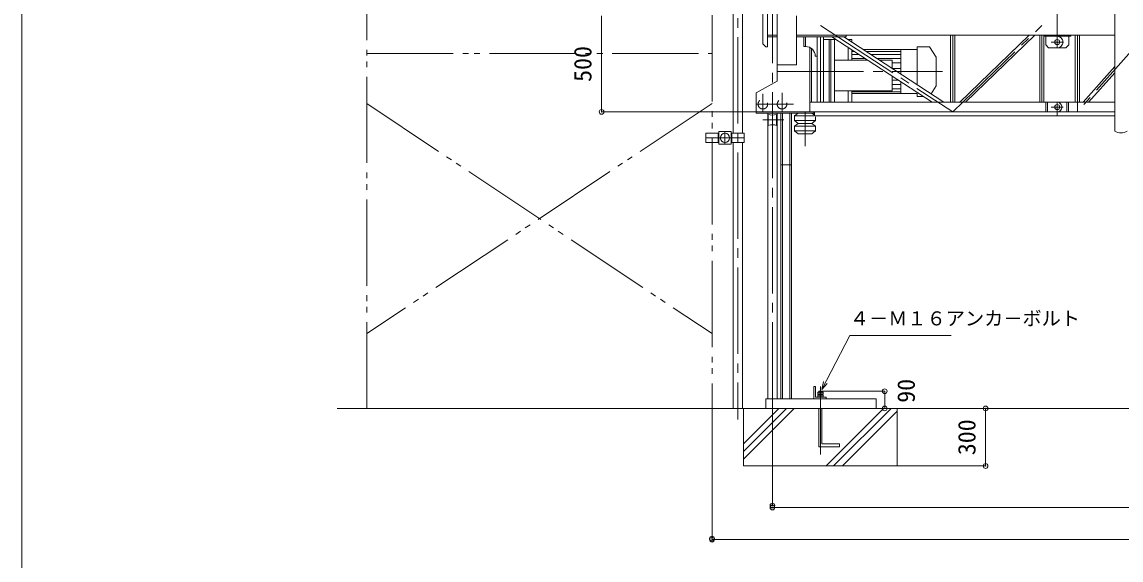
# Model space of a CAD drawing. Units: millimetres, scale not verified. Extents: x -10247 to 10142, y -7132 to 7111.
# Drawn here: x -10247 to -4517, y -3881 to -1076 of the extents above; entities that cross this region are included whole.
import ezdxf
from ezdxf.enums import TextEntityAlignment as Align

# ---------------------------------------------------------------- set-up
doc = ezdxf.new("R2010")
doc.units = ezdxf.units.MM
doc.header["$LTSCALE"] = 50
doc.header["$PDMODE"] = 32
doc.header["$PDSIZE"] = 25
for name, pattern in [('CHAIN2', [12, 9, -1, 1, -1]), ('DASHED2', [3, 2, -1]), ('DOUBLE_CHAIN2', [12.8, 9, -1, 0.6, -0.6, 0.6, -1])]:
    doc.linetypes.add(name, pattern=pattern)
doc.layers.add('0-0_1', color=4, linetype='Continuous', lineweight=18)
doc.layers.add('1-0_SPLIN', color=7, linetype='Continuous', lineweight=18)
doc.styles.add('ＭＳ ゴシック', font='')
doc.styles.get('ＭＳ ゴシック').set_extended_font_data('MS Gothic')

msp = doc.modelspace()

# ---------------------------------------------------------------- linework, layer by layer
at = {"layer": '0-0_1', "color": 7}
msp.add_line((-10247.3, -7131.76), (-10247.3, 7110.81), dxfattribs=at)
at = {"layer": '0-0_1', "lineweight": 9}
for p, q in [((-7225.47, -1544.58), (-7225.47, -1044.58)), ((-5880.36, -1544.58), (-7225.47, -1544.58)), ((-6334.49, -2993.48), (-6334.49, -3597.43)), ((-6088.69, -3001.24), (-5749.13, -3001.24)), ((-5749.13, -3001.24), (-5749.13, -3091.04)), ((-6649.49, -3049.36), (-6649.49, -3769.62)), ((-6088.69, -3091.04), (-5749.13, -3091.04)), ((-5701.31, -3091.04), (-5223.05, -3091.04)), ((-5223.05, -3091.04), (-5223.05, -3391.04)), ((-5701.31, -3391.04), (-5223.05, -3391.04)), ((-6334.49, -3607.41), (235.51, -3607.41)), ((-6649.49, -3774.93), (550.51, -3774.93))]:
    msp.add_line(p, q, dxfattribs=at)
at = {"layer": '0-0_1'}
for p in [(-7225.47, -1544.58), (-5749.13, -3001.24), (-5749.13, -3091.04), (-5223.05, -3091.04), (-5223.05, -3391.04), (-6334.49, -3597.43), (-6334.49, -3607.41), (-6649.49, -3769.62), (-6649.49, -3774.93)]:
    msp.add_point(p, dxfattribs=at)
at = {"layer": '1-0_SPLIN', "color": 2, "linetype": 'CHAIN2'}
for p, q in [((-6514.49, 2444.16), (-6514.49, -3148.66)), ((-6334.49, -3091.04), (-6334.49, 2444.16)), ((-5394.49, -1144.58), (-5394.49, -1494.58)), ((-4929.49, -1144.58), (-4929.49, -1494.58)), ((-6084.49, -1153.58), (-6084.49, -1494.58)), ((-4819.49, -1180.58), (-4881.28, -1180.58)), ((-4849.49, -1150.58), (-4849.49, -1210.58)), ((-6309.49, -1334.58), (-5448.41, -1334.58)), ((-6384.49, -1544.58), (-6384.49, -1450.91)), ((-6284.49, -1544.58), (-6284.49, -1444.96)), ((-6419.49, -1504.58), (-6224.03, -1504.58)), ((-6164.49, -1544.58), (-6164.49, -1723.09)), ((-4819.49, -1519.58), (-4881.28, -1519.58)), ((-4849.49, -1494.58), (-4849.49, -1544.58)), ((-6384.49, -1586.58), (-6274.64, -1586.58)), ((-6581.99, -1647.54), (-6581.99, -1712.54)), ((-6681.99, -1680.04), (-6481.99, -1680.04)), ((-6084.49, -2976.04), (-6084.49, -3331.06))]:
    msp.add_line(p, q, dxfattribs=at)
at = {"layer": '1-0_SPLIN', "color": 2, "linetype": 'DOUBLE_CHAIN2'}
for p, q in [((-8449.49, -3091.04), (-8449.49, 2158.96)), ((-6649.49, 2158.96), (-6649.49, -3091.04)), ((-8449.49, -1241.04), (-6649.49, -1241.04)), ((-6649.49, -1501.04), (-8449.49, -2701.04)), ((-8449.49, -1501.04), (-6649.49, -2701.04))]:
    msp.add_line(p, q, dxfattribs=at)
at = {"layer": '1-0_SPLIN'}
for p, q in [((-6538.79, -1655.04), (-6538.79, -105.04)), ((-6490.19, -1655.04), (-6490.19, -105.04)), ((-4549.49, -954.58), (-4549.49, -1645.02)), ((-4849.49, -1024.58), (-4849.49, -1144.58)), ((-6359.49, -1144.58), (-6309.49, -1144.58)), ((-6209.49, -1144.58), (-4549.49, -1144.58)), ((-5949.49, -1153.58), (-5949.49, -1144.58)), ((-5405.34, -1144.58), (-5405.34, -1494.58)), ((-5383.64, -1144.58), (-5383.64, -1494.58)), ((-5359.3, -1495.43), (-4996.75, -1144.58)), ((-5327.22, -1494.58), (-4965.55, -1144.58)), ((-4940.34, -1144.58), (-4940.34, -1494.58)), ((-4918.64, -1144.58), (-4918.64, -1494.58)), ((-4869.49, -1150.58), (-4869.49, -1144.58)), ((-4829.49, -1150.58), (-4829.49, -1144.58)), ((-4755.34, -1494.58), (-4755.34, -1144.58)), ((-4733.64, -1494.58), (-4733.64, -1144.58)), ((-6359.49, -1153.58), (-6309.49, -1153.58)), ((-6209.49, -1153.58), (-5949.49, -1153.58)), ((-6101.49, -1494.58), (-6101.49, -1153.58)), ((-6067.49, -1494.58), (-6067.49, -1153.58)), ((-6039.49, -1167.08), (-6039.49, -1494.58)), ((-6030.49, -1167.08), (-6004.44, -1167.08)), ((-5502.28, -1494.58), (-6025.14, -1153.58)), ((-6010.49, -1167.08), (-6010.49, -1274.58)), ((-5962.9, -1153.58), (-5440.04, -1494.58)), ((-4789.49, -1195.58), (-4804.49, -1210.58)), ((-6130.49, -1494.58), (-6130.49, -1214.35)), ((-6111.49, -1253.58), (-6101.49, -1253.58)), ((-5940.49, -1208.79), (-5940.49, -1274.58)), ((-5920.49, -1274.58), (-5920.49, -1221.83)), ((-5861.7, -1219.58), (-5580.49, -1219.58)), ((-4804.49, -1210.58), (-4849.49, -1210.58)), ((-4714.8, -1494.58), (-4549.49, -1307.44)), ((-4685.85, -1494.58), (-4549.49, -1340.21)), ((-5664.73, -1388.63), (-5664.73, -1449.58)), ((-6010.49, -1434.58), (-6010.49, -1494.58)), ((-5940.49, -1434.58), (-5940.49, -1494.58)), ((-5920.49, -1494.58), (-5920.49, -1434.58)), ((-5920.49, -1449.58), (-5580.49, -1449.58)), ((-4549.49, -1494.58), (-6139.49, -1494.58)), ((-6139.49, -1544.58), (-4549.49, -1544.58)), ((-4908.49, -1494.58), (-4908.49, -1544.58)), ((-4899.49, -1494.58), (-4899.49, -1544.58)), ((-4799.49, -1494.58), (-4799.49, -1544.58)), ((-4790.49, -1494.58), (-4790.49, -1544.58)), ((-6358.79, -3041.04), (-6358.79, -1550.58)), ((-6356.49, -1615.08), (-6356.49, -1558.08)), ((-6312.49, -1615.08), (-6312.49, -1558.08)), ((-6310.19, -3041.04), (-6310.19, -1550.58)), ((-6290.99, -3041.04), (-6290.99, -1550.58)), ((-6281.99, -3041.04), (-6281.99, -1550.58)), ((-6243.99, -3041.04), (-6243.99, -1550.58)), ((-6234.99, -3041.04), (-6234.99, -1550.58)), ((-6219.49, -1565.58), (-6119.09, -1565.58)), ((-6219.49, -1589.58), (-6109.49, -1589.58)), ((-6114.49, -1561.83), (-6129.49, -1550.58)), ((-4849.49, -1564.58), (-4549.49, -1564.58)), ((-6219.49, -1619.58), (-6109.49, -1619.58)), ((-6219.49, -1643.58), (-6109.49, -1643.58)), ((-6199.49, -1604.58), (-6129.49, -1604.58)), ((-6538.79, -3091.04), (-6538.79, -1705.04)), ((-6490.19, -3091.04), (-6490.19, -1705.04)), ((-6290.99, -1821.04), (-6234.99, -1821.04)), ((-6092.49, -3002.84), (-6076.49, -3002.84)), ((-6091.42, -3017.19), (-6091.42, -3006.04)), ((-6091.42, -3020.9), (-6091.42, -3032.04)), ((-6077.56, -3017.19), (-6077.56, -3006.04)), ((-6077.56, -3020.9), (-6077.56, -3032.04))]:
    msp.add_line(p, q, dxfattribs=at)
at = {"layer": '1-0_SPLIN', "color": 2}
for p, q in [((-5920.49, -1229.67), (-5908.47, -1229.67)), ((-5920.49, -1245.5), (-5884.2, -1245.5)), ((-5846.23, -1229.67), (-5664.73, -1229.67)), ((-5821.96, -1245.5), (-5664.73, -1245.5)), ((-5920.49, -1267.08), (-5851.11, -1267.08)), ((-5788.87, -1267.08), (-5664.73, -1267.08)), ((-5710.49, -1289.38), (-5664.73, -1289.38)), ((-5710.49, -1318.16), (-5664.73, -1318.16)), ((-5710.49, -1379.78), (-5678.3, -1379.78)), ((-5710.49, -1402.08), (-5664.73, -1402.08)), ((-5710.49, -1423.66), (-5664.73, -1423.66)), ((-5920.49, -1439.49), (-5664.73, -1439.49)), ((-6090.89, -3006.04), (-6090.89, -3001.24)), ((-6078.09, -3006.04), (-6078.09, -3001.24)), ((-6300.49, -3091.04), (-6484.49, -3275.04)), ((-6260.49, -3091.04), (-6484.49, -3315.04)), ((-6220.49, -3091.04), (-6484.49, -3355.04)), ((-5754.84, -3091.04), (-6054.49, -3390.69)), ((-5716.02, -3091.04), (-6016.02, -3391.04)), ((-5684.49, -3105.88), (-5969.65, -3391.04))]:
    msp.add_line(p, q, dxfattribs=at)
at = {"layer": '1-0_SPLIN', "color": 4, "lineweight": 9}
for q in [(-6068.77, -2951.3), (-6049.77, -2961.21)]:
    msp.add_line((-6077.77, -2991.72), q, dxfattribs=at)
at = {"layer": '1-0_SPLIN'}
for points in [[(-6139.49, -638.58), (-6419.49, -638.58), (-6419.49, -732.58), (-6309.49, -792.58), (-6309.49, -1384.58), (-6419.49, -1444.58), (-6419.49, -1544.58), (-6139.49, -1544.58), (-6139.49, -1208.68)], [(-6369.49, -1204.58), (-6384.49, -1189.58), (-6384.49, -999.58)], [(-6369.49, -984.58), (-6359.49, -984.58), (-6359.49, -1204.58), (-6369.49, -1204.58)], [(-6309.49, -1299.58), (-6209.49, -1299.58), (-6209.49, -1044.58)], [(-4909.49, -1150.58), (-4919.49, -1150.58), (-4919.49, -1144.58)], [(-4789.49, -1150.58), (-4779.49, -1150.58), (-4779.49, -1144.58)], [(-6170.49, -1153.58), (-6170.49, -1203.58), (-6161.49, -1203.58), (-6161.49, -1153.58)], [(-6030.49, -1494.58), (-6030.49, -1167.08), (-6067.49, -1167.08)], [(-5920.49, -1181.24), (-5920.49, -1167.08), (-5940.49, -1167.08)], [(-4849.49, -1150.58), (-4909.49, -1150.58), (-4909.49, -1195.58)], [(-4909.49, -1195.58), (-4894.49, -1210.58), (-4849.49, -1210.58)], [(-4849.49, -1150.58), (-4789.49, -1150.58), (-4789.49, -1195.58)], [(-5664.73, -1219.58), (-5664.73, -1274.58), (-5664.73, -1348.04)], [(-5580.49, -1402.98), (-5580.49, -1204.58), (-5515.49, -1204.58), (-5480.49, -1259.58), (-5480.49, -1409.58), (-5506.85, -1451.01)], [(-5839.61, -1274.58), (-6010.49, -1274.58), (-6010.49, -1434.58), (-5710.49, -1434.58), (-5710.49, -1358.79)], [(-5710.49, -1318.2), (-5710.49, -1274.58), (-5777.37, -1274.58)], [(-5548.28, -1464.58), (-5580.49, -1464.58), (-5580.49, -1443.57)], [(-6419.49, -1544.58), (-6419.49, -1550.58), (-6119.49, -1550.58), (-6119.49, -1544.58)], [(-6114.49, -1544.58), (-6114.49, -1564.58), (-4849.49, -1564.58), (-4849.49, -1544.58)], [(-6199.49, -1550.58), (-6219.49, -1565.58), (-6219.49, -1589.58), (-6199.49, -1604.58), (-6219.49, -1619.58), (-6219.49, -1643.58), (-6199.49, -1658.58), (-6129.49, -1658.58), (-6109.49, -1643.58), (-6109.49, -1619.58), (-6129.49, -1604.58), (-6109.49, -1589.58), (-6109.49, -1570.58)], [(-6073.85, -3019.04), (-6070.63, -3017.19), (-6070.63, -3006.04), (-6098.35, -3006.04), (-6098.35, -3017.19), (-6095.13, -3019.04)], [(-6092.49, -3006.04), (-6092.49, -3002.84), (-6090.89, -3001.24), (-6078.09, -3001.24), (-6076.49, -3002.84), (-6076.49, -3006.04)], [(-6369.49, -3091.04), (-6369.49, -3041.04), (-5794.49, -3041.04), (-5794.49, -3091.04)]]:
    msp.add_lwpolyline(points, dxfattribs=at)
at = {"layer": '1-0_SPLIN', "color": 2, "linetype": 'CHAIN2'}
for points in [[(-6084.49, -1094.58), (-5394.49, -1544.58), (-4929.49, -1094.58)], [(-3949.49, -1544.58), (-4346.99, -1094.58), (-4744.49, -1544.58), (-4744.49, -1144.58)]]:
    msp.add_lwpolyline(points, dxfattribs=at)
at = {"layer": '1-0_SPLIN'}
for points in [[(-6681.99, -1655.04), (-6681.99, -1705.04), (-6616.99, -1705.04), (-6616.99, -1655.04)], [(-6614.49, -1647.54), (-6614.49, -1712.54), (-6549.49, -1712.54), (-6549.49, -1647.54)], [(-6546.99, -1655.04), (-6546.99, -1705.04), (-6481.99, -1705.04), (-6481.99, -1655.04)], [(-6098.35, -3020.9), (-6095.13, -3019.04), (-6073.85, -3019.04), (-6070.63, -3020.9), (-6070.63, -3032.04), (-6098.35, -3032.04)]]:
    msp.add_lwpolyline(points, close=True, dxfattribs=at)
at = {"layer": '1-0_SPLIN', "color": 4, "lineweight": 9}
msp.add_lwpolyline([(-6077.77, -2991.72), (-5930.8, -2710.01), (-5402.8, -2710.01)], dxfattribs=at)
at = {"layer": '1-0_SPLIN', "color": 2}
for points in [[(-6054.49, -3041.04), (-6054.49, -3032.04), (-6110.49, -3032.04), (-6110.49, -2976.04), (-6119.49, -2976.04), (-6119.49, -3041.04)], [(-8604.53, -3091.04), (-1699.49, -3091.04), (4507.43, -3091.04)], [(-6484.49, -3091.04), (-6484.49, -3391.04), (-5684.49, -3391.04), (-5684.49, -3091.04)], [(-6092.49, -3091.04), (-6092.49, -3291.04), (-5984.49, -3291.04), (-5984.49, -3275.04), (-6076.49, -3275.04), (-6076.49, -3091.04)]]:
    msp.add_lwpolyline(points, dxfattribs=at)
at = {"layer": '1-0_SPLIN'}
for centre, radius in [((-4849.49, -1180.58), 13.25), ((-4849.49, -1519.58), 13.25), ((-6581.99, -1680.04), 24.3)]:
    msp.add_circle(centre, radius, dxfattribs=at)
at = {"layer": '1-0_SPLIN', "color": 2, "linetype": 'DASHED2'}
for centre in [(-6384.49, -1504.58), (-6284.49, -1504.58)]:
    msp.add_circle(centre, 25, dxfattribs=at)
at = {"layer": '1-0_SPLIN'}
for centre, radius, start, end in [((-4849.49, -1180.58), 30, 270, 90), ((-6161.49, -1253.58), 50, 0, 90), ((-4849.49, -1519.58), 25, 270, 90), ((-6334.49, -1501.58), 60, 248.72504, 291.27495), ((-6334.49, -1671.58), 60, 66.10858, 111.2746), ((-4516.99, -1594.58), 60, 237.20282, 302.79716), ((-6097.46, -3009.74), 9.59, 284.06264, 309.06444), ((-6097.46, -3028.35), 9.59, 50.93555, 75.93735), ((-6084.49, -3005.19), 13.86, 240.00058, 299.9994), ((-6084.49, -3032.9), 13.86, 60.00058, 119.9994), ((-6071.52, -3009.74), 9.59, 230.93358, 255.93329), ((-6071.52, -3028.35), 9.59, 104.0667, 129.06641)]:
    msp.add_arc(centre, radius, start, end, dxfattribs=at)

# ---------------------------------------------------------------- texts
at = {"layer": '0-0_1', "style": 'ＭＳ ゴシック'}
for s, p in [('500', (-7250.47, -1388.33)), ('90', (-5564.38, -3061.45)), ('300', (-5248.05, -3334.79))]:
    msp.add_text(s, height=91.64, rotation=90, dxfattribs=at).set_placement(p, align=Align.BOTTOM_LEFT)
at = {"layer": '1-0_SPLIN', "color": 4, "style": 'ＭＳ ゴシック'}
msp.add_text('４－Ｍ１６アンカ－ボルト', height=73.31, dxfattribs=at).set_placement((-5930.8, -2680.01), align=Align.BOTTOM_LEFT)

doc.saveas('drawing.dxf')
